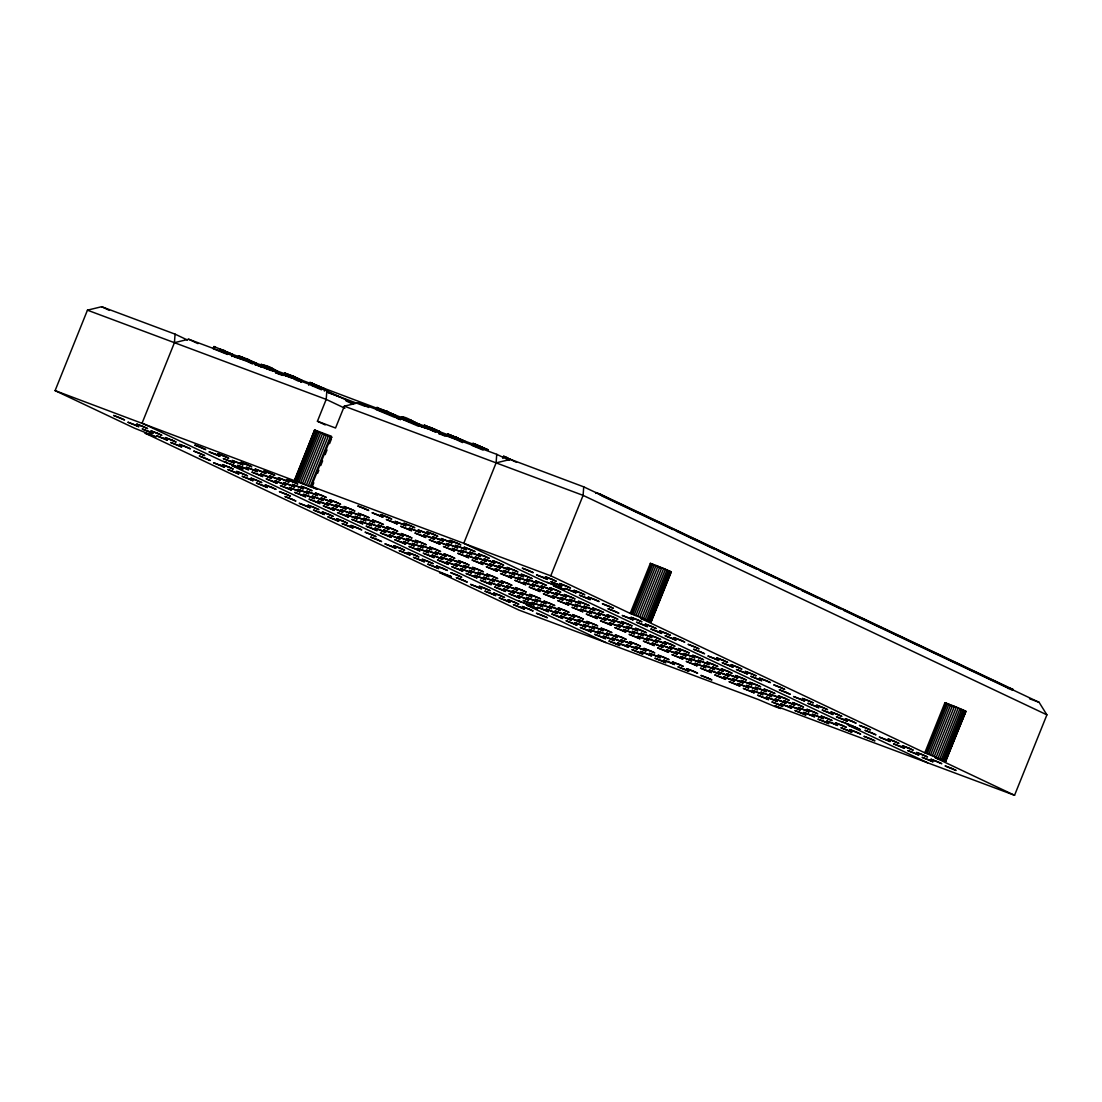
<?xml version="1.0" encoding="UTF-8"?>
<svg xmlns="http://www.w3.org/2000/svg" width="1102" height="1102" viewBox="0 0 1102 1102"><rect width="100%" height="100%" fill="white"/><g stroke="black" fill="none" stroke-linecap="round" stroke-linejoin="round"><path stroke-width="1.5" d="M236.902 466.669L221.474 460.691L142.089 423.127L174.433 342.681L175.066 334.14L101.659 306.714L87.444 310.172L55.1 390.618L134.485 428.182L154.211 436.075L155.919 437.012L144.941 433.127L429.064 567.571L451.228 576.635L449.768 575.933M174.433 342.681L188.649 339.223L326.839 390.852L326.206 399.392L317.431 421.24L325.214 424.917M556.758 586.099L543.217 580.919L463.777 543.314L496.107 462.881L496.74 454.341L358.549 402.712L344.334 406.17L335.545 428.003L317.431 421.24M583.729 486.85L583.096 495.377L550.766 575.823L630.206 613.415L649.505 621.142L651.186 622.051L640.524 618.305L924.798 752.804L944.083 760.532L945.764 761.441L935.116 757.68L1014.556 795.286L1046.9 714.84L1039.103 702.318L583.729 486.85L509.262 458.9M231.751 356.469L232.605 354.348L213.981 346.538L213.127 348.673L227.535 354.472M223.32 352.488L224.174 350.353M237.674 357.971L238.542 355.85L247.757 359.169L246.903 361.291L252.523 363.949M237.825 358.095L238.542 355.85M238.955 355.932L238.101 358.054L245.539 360.781M238.872 358.315L239.726 356.18M240.098 358.756L240.966 356.621M255.333 365.285L256.187 363.15L247.137 359.032M260.265 366.415C260.334 361.8 279.164 369.955 276.106 372.917M261.546 364.363L260.692 366.498L271.464 370.671L272.318 368.536L266.105 366.016L265.238 368.151M260.885 366.732L261.133 364.28M261.463 366.746L262.317 364.624M262.689 367.2L263.557 365.065M266.836 368.757L267.69 366.635M268.337 369.349L269.191 367.228M270.183 370.12L271.037 367.985M272.649 371.195L273.503 369.074L272.318 368.536M275.955 372.793L276.809 370.658L274.536 370.01M284.743 373.055L283.751 375.203L284.743 373.055L293.366 376.209L301.796 380.19L300.942 382.325M283.999 375.355L284.605 373.068M285.335 373.22L284.481 375.355L292.512 378.33L293.366 376.209M285.707 375.796L286.575 373.661M321.495 389.819L311.411 385.397L312.279 383.276L310.006 382.422L308.698 385.218M324.387 391.086L325.242 388.951L311.866 383.193L320.255 386.871M294.51 480.073L314.635 430L331.482 436.296L311.356 486.368L317.197 489.233L55.1 390.618M294.757 480.265L314.635 430M295.336 480.582L314.883 430.179M296.245 481.023L316.37 430.937L315.461 430.496M297.43 481.574L317.569 431.488L316.37 430.937M298.89 482.208L319.015 432.136L317.569 431.488M300.543 482.924L320.682 432.852L319.015 432.136M302.375 483.695L322.5 433.623L320.682 432.852M304.304 484.494L324.443 434.408L322.5 433.623M306.287 485.293L326.412 435.221L332.06 437.398M308.257 486.065L328.382 435.993M310.158 486.808L330.283 436.736M311.921 487.483L313.808 482.786M317.583 473.392L318.85 470.265M320.737 465.567L322.624 460.87M325.131 454.616L327.019 449.919M329.539 443.665L331.426 438.968M376.994 407.451L376.14 409.586L394.764 417.382L395.618 415.247L376.994 407.451L378.069 407.96M386.334 413.388L387.188 411.266M400.481 419.091L394.792 416.404L401.459 419.325C400.577 412.41 415.606 423.678 419.201 424.063L418.347 426.198L403.125 419.669L403.979 417.534M400.852 419.008L401.555 416.749M400.701 418.884L401.968 416.832M402.74 417.093L401.886 419.228L401.114 418.967M409.916 422.204L410.77 420.069M436.475 430.414L437.921 430.896L424.559 425.276L423.292 427.328L428.265 429.064L429.119 426.929L432.204 428.141L439.822 431.571L439.119 433.83M423.705 427.411L424.559 425.276M424.477 427.659L425.331 425.537M425.716 428.113L426.57 425.978M430.717 427.548L429.849 429.67L435.662 432.108L436.516 429.987M431.35 430.262L432.204 428.141M433.196 431.034L434.05 428.898M434.477 431.585L435.331 429.449M439.216 431.254L438.968 433.706L439.822 431.571M447.026 436.268L447.756 433.968L464.81 441.103M448.349 434.133L447.495 436.268L448.734 436.709L449.588 434.574M462.551 442.577L455.525 439.243L456.38 437.122M478.626 446.269L488.255 449.864L473.02 443.335L472.166 445.47L483.075 450.098M474.439 446.31L475.293 444.175M502.787 458.377L503.642 456.242L504.771 456.669L507.705 457.936L506.837 460.071M595.659 493.434L596.003 492.594L600.535 494.275L1013.013 689.453L1012.669 690.307L843.65 610.329M600.191 495.129L600.535 494.275M630.206 613.415L650.345 563.342L663.679 568.467L671.311 571.979L651.089 622.107M631.294 613.786L651.42 563.701M632.644 614.255L652.77 564.183M634.201 614.833L654.34 564.761M635.95 615.495L656.076 565.422M637.81 616.211L657.935 566.139M639.725 616.982L659.864 566.91M641.667 617.767L661.792 567.682M643.54 618.539L663.679 568.467M645.317 619.283L665.456 569.211M646.943 619.985L667.068 569.899M648.348 620.605L668.473 570.533M649.505 621.142L669.63 571.07M650.387 621.569L670.512 571.497M650.648 622.01L670.154 573.508M650.951 621.872L671.077 571.8M924.798 752.804L944.924 702.732L958.258 707.842L965.889 711.369L945.668 761.496M925.873 753.162L946.012 703.09M927.223 753.644L947.362 703.572M928.793 754.223L948.918 704.15M930.529 754.884L950.654 704.812M932.388 755.6L952.514 705.528M934.317 756.371L954.442 706.286M936.245 757.143L956.371 707.071M938.133 757.928L958.258 707.842M939.91 758.672L960.035 708.6M941.521 759.374L961.647 709.289M942.926 759.994L963.065 709.922M944.083 760.532L964.222 710.446M944.965 760.959L965.09 710.873M945.24 761.399L965.889 711.369M945.53 761.262L965.655 711.189M1008.137 688.612L1008.482 687.758L1013.013 689.453M671.311 571.979L667.674 570.905M450.498 576.401L439.519 572.517L518.904 610.081L758.41 699.563L775.505 706.823L780.795 708.517L775.05 705.79L1014.556 795.286M496.107 462.881L510.336 459.424M439.973 431.695L437.549 430.923L453.294 436.805M462.041 439.96L453.087 436.406L453.886 436.805M965.366 711.327L963.575 710.762M284.867 373.22L295.253 377.27L292.746 376.085M447.88 434.133L458.267 438.183L455.76 436.984M561.868 588.95L564.196 589.556L562.516 588.633M534.773 608.139L537.087 608.745L536.288 608.249M287.36 374.074L286.479 373.798L289.344 375.341M450.374 434.973L449.506 434.711L451.462 435.827M527.996 604.612L531.743 606.004L516.053 600.067L231.93 465.636L242.908 469.507L241.71 468.873M242.041 357.131L240.994 356.924M264.632 365.575L261.739 364.597M273.461 369.501L274.494 369.707M405.054 418.044L404.021 417.837M427.645 426.488L424.146 425.193M237.55 467.813L242.275 469.177M605.893 642.576L526.508 605.012L537.487 608.896L535.42 607.822M960.724 709.729L962.266 710.294M851.35 725.488L837.809 720.295L553.535 585.796L564.582 589.708L556.551 586.03M927.567 762.777L848.127 725.185L859.174 729.097L854.532 726.865M532.142 607.202L533.726 607.781M220.001 349.127L224.409 350.78M219.601 349.086L229.836 353.191M294.992 377.27L287.966 374.584M430.579 428.099L428.885 427.466L430.069 428.003M222.411 350.532L270.403 368.467L268.902 367.848M271.987 369.06L312.403 384.157M380.672 409.668L314.593 384.763M401.734 417.534L384.35 410.936L385.425 411.445M404.778 418.677L433.417 429.381L431.915 428.761M458.005 438.458L476.932 445.635L473.02 443.335M450.084 437.218L455.525 439.243M365.299 406.376L327.487 392.243L339.747 396.968M400.481 419.518L396.197 417.92L400.467 419.587M87.444 310.172L326.206 399.392L344.885 408.236M344.334 406.17L583.096 495.377L1046.9 714.84M1029.53 698.737L1039.103 702.318M311.356 486.368L550.766 575.823M150.547 434.436L151.566 434.877M559.21 587.146L561.689 588.22M559.017 587.917L560.822 588.592M853.609 727.306L858.775 728.945L857.094 728.023M859.078 729.028L859.904 729.331L858.43 728.642M223.926 461.531L227.274 462.799L225.524 462.124M518.519 600.921L521.88 602.174M547.212 582.338L548.961 582.986M841.804 721.714L843.54 722.375M410.812 420.909L412.41 421.529M293.407 377.036L295.005 377.655M249.396 360.616L246.311 359.404M433.926 429.463L431.405 428.458M411.335 421.019L408.814 420.014M269.591 368.04L270.913 368.55M455.622 437.549L456.655 437.949M292.609 376.636L293.642 377.036M277.676 373.537L282.374 375.383M550.876 583.729L554.829 585.314M229.202 463.529L235.084 465.912M845.468 723.119L849.422 724.689M523.781 602.918L529.663 605.287M450.98 435.497L453.294 436.447M149.913 434.174L151.36 434.739M439.932 434.023L444.643 435.924M245.801 359.114L247 359.596M275.335 372.476L280.06 374.377M324.443 434.408L326.412 435.221M290.17 375.713L291.741 376.361M851.143 725.419L853.168 726.259M529.456 605.218L531.481 606.059M407.478 419.559L405.013 418.471M243.17 358.095L244.451 358.646M558.328 586.774L560.243 587.586M852.92 726.163L856.268 727.609M236.655 466.587L240.002 468.033M531.233 605.976L534.594 607.409M858.926 728.918L859.904 729.331M450.263 576.208L451.228 576.635M446.393 436.02L441.034 433.678L445.304 435.703M283.379 375.107L278.021 372.765L283.71 375.465M482.263 447.343L474.879 444.092L486.561 449.23M452.357 436.254L453.184 436.612M291.686 376.25L290.322 375.644M268.392 367.545L265.871 366.553L267.042 367.09M237.109 357.833L231.778 355.491L236.048 357.516M244.699 358.646L238.693 355.974M238.266 467.276L241.2 468.57M532.845 606.665L535.779 607.96M260.664 366.732L254.865 364.115L259.135 366.139M596.003 492.594L797.586 587.972M800.699 589.432L839.462 607.781M842.562 609.254L881.324 627.589M884.424 629.063L1006.925 687.028M601.747 495.872L673.074 529.621M676.173 531.081L714.95 549.43M718.049 550.89L756.812 569.238M759.912 570.712L775.422 578.04M778.522 579.514L798.674 589.047M801.774 590.52L817.285 597.849M820.384 599.323L840.551 608.855M506.741 457.482L507.705 457.936M503.642 456.242L516.549 462.358M496.74 454.341L509.179 460.223M410.151 419.945L415.178 422.328M406.707 419.104L401.707 416.887M386.568 411.142L388.896 412.244L381.54 409.489L392.849 414.104M358.549 402.712L368.619 407.464M326.839 390.852L353.714 403.58M346 400.866L353.026 404.186M296.328 377.779L299.028 379.047M297.251 379.956L301.521 381.981M293.917 379.005L298.132 380.989M213.981 346.538L215.055 347.047M188.649 339.223L197.974 343.631M175.066 334.14L187.492 340.036M650.345 563.342L660.663 568.219M944.924 702.732L953.767 706.919M101.659 306.714L109.429 310.392M240.828 468.433L242.096 469.011M310.006 382.422L312.61 383.951M201.528 447.591L194.737 445.056L205.743 449.588L201.528 447.591M224.546 456.2L217.755 453.652L228.761 458.198L224.546 456.2M247.564 464.796L240.759 462.261L251.779 466.793L247.564 464.796M270.582 473.392L263.777 470.857L274.797 475.389L270.582 473.392M293.6 482.001L286.795 479.453L297.815 483.985L293.6 482.001M364.542 508.504L357.751 505.97L368.757 510.502L364.542 508.504M387.56 517.113L380.769 514.565L391.775 519.097L387.56 517.113M410.578 525.709L403.787 523.174L414.793 527.706L410.578 525.709M433.596 534.305L426.791 531.77L437.811 536.302L433.596 534.305M456.614 542.9L449.809 540.366L460.829 544.898L456.614 542.9M120.366 417.975L113.575 415.44L124.581 419.972L120.366 417.975M143.384 426.584L136.579 424.036L147.599 428.568L143.384 426.584M529.043 570.684L522.238 568.136L533.258 572.682L529.043 570.684M552.047 579.28L545.256 576.745L556.276 581.277L552.047 579.28M215.813 454.355L209.008 451.82L220.028 456.352L215.813 454.355M238.831 462.95L232.026 460.416L243.046 464.948L238.831 462.95M261.835 471.546L255.044 469.011L266.064 473.543L261.835 471.546M284.853 480.155L278.062 477.607L289.068 482.153L284.853 480.155M307.871 488.751L301.08 486.216L312.086 490.748L307.871 488.751M378.826 515.268L372.021 512.719L383.041 517.265L378.826 515.268M401.844 523.863L395.039 521.329L406.059 525.861L401.844 523.863M424.862 532.459L418.057 529.924L429.077 534.456L424.862 532.459M447.867 541.068L441.075 538.52L452.095 543.052L447.867 541.068M470.885 549.664L464.094 547.129L475.1 551.661L470.885 549.664M134.651 424.738L127.846 422.19L138.866 426.736L134.651 424.738M157.655 433.334L150.864 430.799L161.884 435.331L157.655 433.334M543.314 577.434L536.522 574.9L547.529 579.432L543.314 577.434M566.332 586.044L559.54 583.495L570.547 588.027L566.332 586.044M230.084 461.104L223.293 458.57L234.299 463.102L230.084 461.104M253.102 469.714L246.311 467.165L257.317 471.711L253.102 469.714M276.12 478.309L269.329 475.775L280.335 480.307L276.12 478.309M299.138 486.905L292.347 484.37L303.353 488.902L299.138 486.905M322.156 495.514L315.351 492.966L326.371 497.498L322.156 495.514M393.097 522.017L386.306 519.483L397.326 524.015L393.097 522.017M416.115 530.627L409.324 528.078L420.33 532.61L416.115 530.627M439.133 539.222L432.342 536.674L443.348 541.22L439.133 539.222M462.151 547.818L455.36 545.283L466.366 549.815L462.151 547.818M485.169 556.414L478.378 553.879L489.384 558.411L485.169 556.414M148.922 431.488L142.13 428.953L153.137 433.485L148.922 431.488M171.94 440.097L165.148 437.549L176.155 442.081L171.94 440.097M557.598 584.198L550.793 581.649L561.813 586.195L557.598 584.198M580.616 592.793L573.811 590.259L584.831 594.791L580.616 592.793M244.369 467.868L237.577 465.32L248.584 469.865L244.369 467.868M267.387 476.463L260.582 473.929L271.602 478.461L267.387 476.463M290.405 485.059L283.6 482.524L294.62 487.056L290.405 485.059M313.423 493.668L306.618 491.12L317.638 495.666L313.423 493.668M336.427 502.264L329.636 499.729L340.642 504.261L336.427 502.264M407.382 528.781L400.591 526.233L411.597 530.778L407.382 528.781M430.4 537.377L423.609 534.842L434.615 539.374L430.4 537.377M453.418 545.972L446.613 543.438L457.633 547.97L453.418 545.972M476.436 554.582L469.631 552.033L480.651 556.565L476.436 554.582M499.454 563.177L492.649 560.642L503.669 565.174L499.454 563.177M163.206 438.252L156.401 435.703L167.421 440.249L163.206 438.252M186.224 446.847L179.419 444.313L190.439 448.845L186.224 446.847M571.869 590.947L565.078 588.413L576.098 592.945L571.869 590.947M594.887 599.543L588.096 597.008L599.102 601.54L594.887 599.543M258.653 474.618L251.848 472.083L262.868 476.615L258.653 474.618M281.657 483.227L274.866 480.679L285.873 485.211L281.657 483.227M304.675 491.823L297.884 489.288L308.891 493.82L304.675 491.823M327.693 500.418L320.902 497.884L331.909 502.416L327.693 500.418M350.712 509.028L343.92 506.479L354.927 511.011L350.712 509.028M421.667 535.531L414.862 532.996L425.882 537.528L421.667 535.531M444.685 544.14L437.88 541.592L448.9 546.124L444.685 544.14M467.689 552.736L460.898 550.187L471.918 554.733L467.689 552.736M490.707 561.331L483.916 558.797L494.922 563.329L490.707 561.331M513.725 569.927L506.934 567.392L517.94 571.924L513.725 569.927M177.477 445.001L170.686 442.467L181.692 446.999L177.477 445.001M200.495 453.611L193.704 451.062L204.71 455.594L200.495 453.611M586.154 597.711L579.363 595.163L590.369 599.695L586.154 597.711M609.172 606.307L602.381 603.772L613.387 608.304L609.172 606.307M272.924 481.381L266.133 478.833L277.139 483.379L272.924 481.381M295.942 489.977L289.151 487.442L300.157 491.974L295.942 489.977M318.96 498.572L312.169 496.038L323.175 500.57L318.96 498.572M341.978 507.182L335.173 504.633L346.193 509.179L341.978 507.182M364.996 515.777L358.191 513.243L369.211 517.775L364.996 515.777M435.937 542.294L429.146 539.746L440.153 544.292L435.937 542.294M458.955 550.89L452.164 548.355L463.171 552.887L458.955 550.89M481.973 559.485L475.182 556.951L486.189 561.483L481.973 559.485M504.992 568.095L498.2 565.546L509.207 570.078L504.992 568.095M528.01 576.69L521.205 574.156L532.225 578.688L528.01 576.69M287.209 488.131L280.404 485.596L291.424 490.128L287.209 488.131M310.227 496.74L303.422 494.192L314.442 498.724L310.227 496.74M333.245 505.336L326.44 502.801L337.46 507.333L333.245 505.336M356.249 513.931L349.458 511.397L360.464 515.929L356.249 513.931M379.267 522.541L372.476 519.992L383.482 524.524L379.267 522.541M450.222 549.044L443.431 546.509L454.437 551.041L450.222 549.044M473.24 557.64L466.435 555.105L477.455 559.637L473.24 557.64M496.258 566.249L489.453 563.701L500.473 568.246L496.258 566.249M519.276 574.845L512.471 572.31L523.491 576.842L519.276 574.845M542.28 583.44L535.489 580.906L546.496 585.438L542.28 583.44M206.046 458.515L199.242 455.98L210.262 460.512L206.046 458.515M229.064 467.124L222.26 464.576L233.28 469.108L229.064 467.124M614.709 611.224L607.918 608.676L618.925 613.208L614.709 611.224M637.727 619.82L630.936 617.285L641.943 621.817L637.727 619.82M301.48 494.894L294.689 492.346L305.695 496.892L301.48 494.894M324.498 503.49L317.707 500.955L328.713 505.487L324.498 503.49M347.516 512.086L340.725 509.551L351.731 514.083L347.516 512.086M370.534 520.695L363.743 518.147L374.749 522.692L370.534 520.695M393.552 529.291L386.747 526.756L397.767 531.288L393.552 529.291M464.507 555.807L457.702 553.259L468.722 557.805L464.507 555.807M487.511 564.403L480.72 561.868L491.74 566.4L487.511 564.403M510.529 572.999L503.738 570.464L514.744 574.996L510.529 572.999M533.547 581.608L526.756 579.06L537.762 583.592L533.547 581.608M556.565 590.204L549.774 587.669L560.78 592.201L556.565 590.204M220.317 465.278L213.526 462.73L224.532 467.276L220.317 465.278M243.335 473.874L236.544 471.339L247.551 475.871L243.335 473.874M628.994 617.974L622.203 615.439L633.209 619.971L628.994 617.974M652.012 626.57L645.207 624.035L656.227 628.567L652.012 626.57M315.764 501.644L308.973 499.11L319.979 503.642L315.764 501.644M338.782 510.254L331.991 507.705L342.998 512.237L338.782 510.254M361.8 518.849L354.996 516.315L366.016 520.847L361.8 518.849M384.818 527.445L378.014 524.91L389.034 529.442L384.818 527.445M407.823 536.054L401.032 533.506L412.052 538.038L407.823 536.054M478.778 562.557L471.987 560.023L482.993 564.555L478.778 562.557M501.796 571.153L495.005 568.618L506.011 573.15L501.796 571.153M524.814 579.762L518.023 577.214L529.029 581.76L524.814 579.762M547.832 588.358L541.027 585.823L552.047 590.355L547.832 588.358M570.85 596.953L564.045 594.419L575.065 598.951L570.85 596.953M234.602 472.028L227.811 469.493L238.817 474.025L234.602 472.028M257.62 480.637L250.815 478.089L261.835 482.621L257.62 480.637M643.279 624.738L636.474 622.189L647.494 626.721L643.279 624.738M666.283 633.333L659.492 630.799L670.498 635.331L666.283 633.333M330.049 508.408L323.244 505.859L334.264 510.405L330.049 508.408M353.067 517.003L346.262 514.469L357.282 519.001L353.067 517.003M376.071 525.599L369.28 523.064L380.286 527.596L376.071 525.599M399.089 534.208L392.298 531.66L403.304 536.206L399.089 534.208M422.107 542.804L415.316 540.269L426.322 544.801L422.107 542.804M493.062 569.321L486.257 566.772L497.277 571.304L493.062 569.321M516.08 577.916L509.276 575.382L520.296 579.914L516.08 577.916M539.098 586.512L532.294 583.977L543.314 588.509L539.098 586.512M562.103 595.121L555.312 592.573L566.318 597.105L562.103 595.121M585.121 603.717L578.33 601.182L589.336 605.714L585.121 603.717M248.887 478.791L242.082 476.243L253.102 480.789L248.887 478.791M271.891 487.387L265.1 484.852L276.106 489.384L271.891 487.387M657.55 631.487L650.759 628.953L661.765 633.485L657.55 631.487M680.568 640.083L673.777 637.548L684.783 642.08L680.568 640.083M344.32 515.157L337.529 512.623L348.535 517.155L344.32 515.157M367.338 523.767L360.547 521.218L371.553 525.75L367.338 523.767M390.356 532.362L383.565 529.828L394.571 534.36L390.356 532.362M413.374 540.958L406.569 538.423L417.589 542.955L413.374 540.958M436.392 549.567L429.587 547.019L440.607 551.551L436.392 549.567M507.333 576.07L500.542 573.536L511.562 578.068L507.333 576.07M530.351 584.666L523.56 582.131L534.566 586.663L530.351 584.666M553.369 593.275L546.578 590.727L557.584 595.273L553.369 593.275M576.387 601.871L569.596 599.336L580.602 603.868L576.387 601.871M599.405 610.467L592.614 607.932L603.62 612.464L599.405 610.467M263.158 485.541L256.367 483.007L267.373 487.539L263.158 485.541M286.176 494.151L279.385 491.602L290.391 496.134L286.176 494.151M671.834 638.251L665.029 635.702L676.049 640.234L671.834 638.251M694.852 646.846L688.047 644.312L699.067 648.844L694.852 646.846M358.605 521.921L351.813 519.373L362.82 523.918L358.605 521.921M381.623 530.517L374.818 527.982L385.838 532.514L381.623 530.517M404.641 539.112L397.836 536.578L408.856 541.11L404.641 539.112M427.645 547.722L420.854 545.173L431.874 549.719L427.645 547.722M450.663 556.317L443.872 553.783L454.878 558.315L450.663 556.317M521.618 582.834L514.827 580.286L525.833 584.818L521.618 582.834M544.636 591.43L537.845 588.895L548.851 593.427L544.636 591.43M567.654 600.025L560.849 597.491L571.869 602.023L567.654 600.025M590.672 608.635L583.867 606.086L594.887 610.618L590.672 608.635M613.69 617.23L606.885 614.696L617.905 619.228L613.69 617.23M372.889 528.671L366.084 526.136L377.104 530.668L372.889 528.671M395.893 537.28L389.102 534.732L400.109 539.264L395.893 537.28M418.912 545.876L412.12 543.341L423.127 547.873L418.912 545.876M441.93 554.471L435.138 551.937L446.145 556.469L441.93 554.471M464.948 563.081L458.156 560.532L469.163 565.064L464.948 563.081M535.903 589.584L529.098 587.049L540.118 591.581L535.903 589.584M558.921 598.179L552.116 595.645L563.136 600.177L558.921 598.179M581.925 606.789L575.134 604.24L586.14 608.786L581.925 606.789M604.943 615.384L598.152 612.85L609.158 617.382L604.943 615.384M627.961 623.98L621.17 621.445L632.176 625.977L627.961 623.98M291.713 499.054L284.922 496.52L295.928 501.052L291.713 499.054M314.731 507.664L307.94 505.115L318.946 509.647L314.731 507.664M700.39 651.764L693.599 649.216L704.605 653.748L700.39 651.764M723.408 660.36L716.617 657.825L727.623 662.357L723.408 660.36M387.16 535.434L380.369 532.886L391.375 537.432L387.16 535.434M410.178 544.03L403.387 541.495L414.393 546.027L410.178 544.03M433.196 552.625L426.391 550.091L437.411 554.623L433.196 552.625M456.214 561.235L449.409 558.686L460.429 563.232L456.214 561.235M479.232 569.83L472.427 567.296L483.447 571.828L479.232 569.83M550.173 596.347L543.382 593.799L554.389 598.331L550.173 596.347M573.192 604.943L566.4 602.408L577.407 606.94L573.192 604.943M596.21 613.538L589.418 611.004L600.425 615.536L596.21 613.538M619.228 622.148L612.437 619.6L623.443 624.131L619.228 622.148M642.246 630.743L635.441 628.209L646.461 632.741L642.246 630.743M305.998 505.818L299.207 503.27L310.213 507.815L305.998 505.818M329.016 514.414L322.211 511.879L333.231 516.411L329.016 514.414M714.675 658.514L707.87 655.979L718.89 660.511L714.675 658.514M737.679 667.109L730.888 664.575L741.908 669.107L737.679 667.109M401.445 542.184L394.64 539.649L405.66 544.181L401.445 542.184M424.463 550.793L417.658 548.245L428.678 552.777L424.463 550.793M447.467 559.389L440.676 556.854L451.696 561.386L447.467 559.389M470.485 567.985L463.694 565.45L474.7 569.982L470.485 567.985M493.503 576.594L486.712 574.046L497.718 578.578L493.503 576.594M564.458 603.097L557.667 600.562L568.673 605.094L564.458 603.097M587.476 611.693L580.671 609.158L591.691 613.69L587.476 611.693M610.494 620.302L603.689 617.754L614.709 622.299L610.494 620.302M633.498 628.898L626.707 626.363L637.727 630.895L633.498 628.898M656.516 637.493L649.725 634.959L660.732 639.491L656.516 637.493M320.283 512.568L313.478 510.033L324.498 514.565L320.283 512.568M343.287 521.177L336.496 518.629L347.516 523.161L343.287 521.177M728.945 665.277L722.154 662.729L733.161 667.261L728.945 665.277M751.963 673.873L745.172 671.338L756.179 675.87L751.963 673.873M415.716 548.948L408.925 546.399L419.931 550.945L415.716 548.948M438.734 557.543L431.943 555.009L442.949 559.54L438.734 557.543M461.752 566.139L454.961 563.604L465.967 568.136L461.752 566.139M484.77 574.748L477.979 572.2L488.985 576.745L484.77 574.748M507.788 583.344L500.983 580.809L512.003 585.341L507.788 583.344M578.743 609.861L571.938 607.312L582.958 611.844L578.743 609.861M601.747 618.456L594.956 615.922L605.962 620.454L601.747 618.456M624.765 627.052L617.974 624.517L628.98 629.049L624.765 627.052M647.783 635.661L640.992 633.113L651.998 637.645L647.783 635.661M670.801 644.257L664.01 641.722L675.016 646.254L670.801 644.257M334.553 519.331L327.762 516.783L338.769 521.329L334.553 519.331M357.571 527.927L350.78 525.392L361.787 529.924L357.571 527.927M743.23 672.027L736.439 669.493L747.445 674.025L743.23 672.027M766.248 680.623L759.443 678.088L770.463 682.62L766.248 680.623M430 555.697L423.209 553.163L434.216 557.695L430 555.697M453.018 564.307L446.214 561.758L457.234 566.29L453.018 564.307M476.036 572.902L469.232 570.368L480.252 574.9L476.036 572.902M499.054 581.498L492.25 578.963L503.27 583.495L499.054 581.498M522.059 590.107L515.268 587.559L526.288 592.091L522.059 590.107M593.014 616.61L586.223 614.076L597.229 618.608L593.014 616.61M616.032 625.206L609.241 622.671L620.247 627.203L616.032 625.206M639.05 633.815L632.259 631.267L643.265 635.813L639.05 633.815M662.068 642.411L655.263 639.876L666.283 644.408L662.068 642.411M685.086 651.006L678.281 648.472L689.301 653.004L685.086 651.006M348.838 526.081L342.033 523.546L353.053 528.078L348.838 526.081M371.856 534.69L365.051 532.142L376.071 536.674L371.856 534.69M757.501 678.791L750.71 676.242L761.73 680.774L757.501 678.791M780.519 687.386L773.728 684.852L784.734 689.384L780.519 687.386M444.285 562.461L437.48 559.912L448.5 564.458L444.285 562.461M467.289 571.056L460.498 568.522L471.518 573.054L467.289 571.056M490.307 579.652L483.516 577.117L494.522 581.649L490.307 579.652M513.325 588.261L506.534 585.713L517.541 590.259L513.325 588.261M536.343 596.857L529.552 594.322L540.559 598.854L536.343 596.857M607.298 623.374L600.494 620.825L611.514 625.357L607.298 623.374M630.316 631.969L623.512 629.435L634.532 633.967L630.316 631.969M653.321 640.565L646.53 638.03L657.55 642.562L653.321 640.565M676.339 649.174L669.548 646.626L680.554 651.158L676.339 649.174M699.357 657.77L692.566 655.235L703.572 659.767L699.357 657.77M458.556 569.211L451.765 566.676L462.771 571.208L458.556 569.211M481.574 577.82L474.783 575.272L485.789 579.804L481.574 577.82M504.592 586.416L497.801 583.881L508.807 588.413L504.592 586.416M527.61 595.011L520.805 592.477L531.825 597.008L527.61 595.011M550.628 603.62L543.823 601.072L554.843 605.604L550.628 603.62M621.569 630.124L614.778 627.589L625.784 632.121L621.569 630.124M644.587 638.719L637.796 636.185L648.803 640.717L644.587 638.719M667.605 647.329L660.814 644.78L671.821 649.326L667.605 647.329M690.623 655.924L683.832 653.39L694.839 657.922L690.623 655.924M713.641 664.52L706.837 661.985L717.857 666.517L713.641 664.52M377.394 539.594L370.603 537.06L381.609 541.592L377.394 539.594M400.412 548.204L393.621 545.655L404.627 550.187L400.412 548.204M786.07 692.304L779.266 689.756L790.286 694.288L786.07 692.304M809.088 700.9L802.284 698.365L813.304 702.897L809.088 700.9M472.841 575.974L466.036 573.426L477.056 577.971L472.841 575.974M495.859 584.57L489.054 582.035L500.074 586.567L495.859 584.57M518.877 593.165L512.072 590.631L523.092 595.163L518.877 593.165M541.881 601.775L535.09 599.226L546.11 603.772L541.881 601.775M564.899 610.37L558.108 607.836L569.114 612.368L564.899 610.37M635.854 636.887L629.063 634.339L640.069 638.871L635.854 636.887M658.872 645.483L652.081 642.948L663.087 647.48L658.872 645.483M681.89 654.078L675.085 651.544L686.105 656.076L681.89 654.078M704.908 662.688L698.103 660.139L709.123 664.671L704.908 662.688M727.912 671.283L721.121 668.749L732.141 673.281L727.912 671.283M391.678 546.358L384.873 543.809L395.893 548.355L391.678 546.358M414.696 554.953L407.892 552.419L418.912 556.951L414.696 554.953M800.341 699.054L793.55 696.519L804.556 701.051L800.341 699.054M823.359 707.649L816.568 705.115L827.574 709.647L823.359 707.649M487.112 582.724L480.32 580.189L491.34 584.721L487.112 582.724M510.13 591.333L503.338 588.785L514.345 593.317L510.13 591.333M533.148 599.929L526.357 597.394L537.363 601.926L533.148 599.929M556.166 608.524L549.375 605.99L560.381 610.522L556.166 608.524M579.184 617.134L572.393 614.585L583.399 619.117L579.184 617.134M650.139 643.637L643.334 641.102L654.354 645.634L650.139 643.637M673.143 652.232L666.352 649.698L677.372 654.23L673.143 652.232M696.161 660.842L689.37 658.293L700.376 662.839L696.161 660.842M719.179 669.437L712.388 666.903L723.394 671.435L719.179 669.437M742.197 678.033L735.406 675.498L746.412 680.03L742.197 678.033M405.949 553.108L399.158 550.573L410.164 555.105L405.949 553.108M428.967 561.717L422.176 559.169L433.182 563.701L428.967 561.717M814.626 705.817L807.835 703.269L818.841 707.801L814.626 705.817M837.644 714.413L830.839 711.878L841.859 716.41L837.644 714.413M501.396 589.487L494.605 586.939L505.611 591.485L501.396 589.487M524.414 598.083L517.623 595.548L528.629 600.08L524.414 598.083M547.432 606.679L540.627 604.144L551.647 608.676L547.432 606.679M570.45 615.288L563.645 612.74L574.665 617.285L570.45 615.288M593.468 623.884L586.663 621.349L597.683 625.881L593.468 623.884M664.41 650.4L657.618 647.852L668.625 652.384L664.41 650.4M687.428 658.996L680.637 656.461L691.643 660.993L687.428 658.996M710.446 667.592L703.655 665.057L714.661 669.589L710.446 667.592M733.464 676.201L726.659 673.653L737.679 678.185L733.464 676.201M756.482 684.797L749.677 682.262L760.697 686.794L756.482 684.797M420.234 559.871L413.443 557.323L424.449 561.868L420.234 559.871M443.252 568.467L436.447 565.932L447.467 570.464L443.252 568.467M828.911 712.567L822.106 710.032L833.126 714.564L828.911 712.567M851.915 721.163L845.124 718.628L856.144 723.16L851.915 721.163M515.681 596.237L508.876 593.702L519.896 598.234L515.681 596.237M538.699 604.846L531.894 602.298L542.914 606.83L538.699 604.846M561.703 613.442L554.912 610.907L565.932 615.439L561.703 613.442M584.721 622.038L577.93 619.503L588.936 624.035L584.721 622.038M607.739 630.633L600.948 628.099L611.954 632.631L607.739 630.633M678.694 657.15L671.903 654.616L682.909 659.148L678.694 657.15M701.712 665.746L694.907 663.211L705.927 667.743L701.712 665.746M724.73 674.355L717.925 671.807L728.945 676.352L724.73 674.355M747.735 682.951L740.943 680.416L751.963 684.948L747.735 682.951M770.753 691.546L763.962 689.012L774.968 693.544L770.753 691.546M434.519 566.621L427.714 564.086L438.734 568.618L434.519 566.621M457.523 575.23L450.732 572.682L461.752 577.214L457.523 575.23M843.182 719.331L836.39 716.782L847.397 721.314L843.182 719.331M866.2 727.926L859.408 725.391L870.415 729.923L866.2 727.926M529.952 603.001L523.161 600.452L534.167 604.998L529.952 603.001M552.97 611.596L546.179 609.062L557.185 613.594L552.97 611.596M575.988 620.192L569.197 617.657L580.203 622.189L575.988 620.192M599.006 628.801L592.215 626.253L603.221 630.799L599.006 628.801M622.024 637.397L615.219 634.862L626.239 639.394L622.024 637.397M692.965 663.914L686.174 661.365L697.194 665.897L692.965 663.914M715.983 672.509L709.192 669.975L720.198 674.507L715.983 672.509M739.001 681.105L732.21 678.57L743.216 683.102L739.001 681.105M762.019 689.714L755.228 687.166L766.234 691.698L762.019 689.714M785.037 698.31L778.246 695.761L789.252 700.307L785.037 698.31M544.236 609.75L537.445 607.216L548.452 611.748L544.236 609.75M567.255 618.36L560.45 615.811L571.47 620.343L567.255 618.36M590.273 626.955L583.468 624.407L594.488 628.953L590.273 626.955M613.291 635.551L606.486 633.016L617.506 637.548L613.291 635.551M636.295 644.147L629.504 641.612L640.51 646.144L636.295 644.147M707.25 670.663L700.459 668.129L711.465 672.661L707.25 670.663M730.268 679.259L723.477 676.724L734.483 681.256L730.268 679.259M753.286 687.868L746.481 685.32L757.501 689.866L753.286 687.868M776.304 696.464L769.499 693.929L780.519 698.461L776.304 696.464M799.322 705.06L792.517 702.525L803.537 707.057L799.322 705.06M463.074 580.134L456.269 577.6L467.289 582.131L463.074 580.134M486.092 588.743L479.287 586.195L490.307 590.727L486.092 588.743M871.737 732.844L864.946 730.295L875.966 734.827L871.737 732.844M894.755 741.439L887.964 738.905L898.97 743.437L894.755 741.439M558.521 616.514L551.716 613.966L562.736 618.511L558.521 616.514M581.525 625.11L574.734 622.575L585.754 627.107L581.525 625.11M604.543 633.705L597.752 631.17L608.759 635.702L604.543 633.705M627.561 642.314L620.77 639.766L631.777 644.298L627.561 642.314M650.579 650.91L643.788 648.375L654.795 652.907L650.579 650.91M721.534 677.427L714.73 674.879L725.75 679.411L721.534 677.427M744.553 686.023L737.748 683.488L748.768 688.02L744.553 686.023M767.557 694.618L760.766 692.084L771.786 696.616L767.557 694.618M790.575 703.228L783.784 700.679L794.79 705.211L790.575 703.228M813.593 711.823L806.802 709.275L817.808 713.821L813.593 711.823M477.345 586.898L470.554 584.349L481.574 588.895L477.345 586.898M500.363 595.493L493.572 592.959L504.578 597.491L500.363 595.493M886.022 739.594L879.231 737.059L890.237 741.591L886.022 739.594M909.04 748.189L902.249 745.655L913.255 750.187L909.04 748.189M572.792 623.264L566.001 620.729L577.007 625.261L572.792 623.264M595.81 631.873L589.019 629.325L600.025 633.857L595.81 631.873M618.828 640.469L612.037 637.92L623.043 642.466L618.828 640.469M641.846 649.064L635.041 646.53L646.061 651.062L641.846 649.064M664.864 657.66L658.059 655.125L669.079 659.657L664.864 657.66M735.805 684.177L729.014 681.642L740.021 686.174L735.805 684.177M758.823 692.772L752.032 690.238L763.039 694.77L758.823 692.772M781.841 701.382L775.05 698.833L786.057 703.379L781.841 701.382M804.859 709.977L798.068 707.443L809.075 711.975L804.859 709.977M827.877 718.573L821.073 716.038L832.093 720.57L827.877 718.573M491.63 593.647L484.839 591.113L495.845 595.645L491.63 593.647M514.648 602.243L507.857 599.708L518.863 604.24L514.648 602.243M900.306 746.357L893.502 743.809L904.522 748.341L900.306 746.357M923.324 754.953L916.52 752.404L927.54 756.95L923.324 754.953M587.077 630.027L580.272 627.479L591.292 632.025L587.077 630.027M610.095 638.623L603.29 636.088L614.31 640.62L610.095 638.623M633.113 647.218L626.308 644.684L637.328 649.216L633.113 647.218M656.117 655.828L649.326 653.279L660.332 657.811L656.117 655.828M679.135 664.423L672.344 661.889L683.35 666.421L679.135 664.423M750.09 690.94L743.299 688.392L754.305 692.924L750.09 690.94M773.108 699.536L766.303 697.001L777.323 701.533L773.108 699.536M796.126 708.131L789.321 705.597L800.341 710.129L796.126 708.131M819.144 716.727L812.339 714.192L823.359 718.724L819.144 716.727M842.148 725.336L835.357 722.788L846.377 727.334L842.148 725.336M505.914 600.411L499.11 597.863L510.13 602.395L505.914 600.411M528.932 609.007L522.128 606.472L533.148 611.004L528.932 609.007M914.577 753.107L907.786 750.572L918.793 755.104L914.577 753.107M937.595 761.702L930.804 759.168L941.811 763.7L937.595 761.702M601.348 636.777L594.557 634.242L605.577 638.774L601.348 636.777M624.366 645.386L617.575 642.838L628.581 647.37L624.366 645.386M647.384 653.982L640.593 651.434L651.599 655.979L647.384 653.982M670.402 662.577L663.611 660.043L674.617 664.575L670.402 662.577M693.42 671.173L686.615 668.638L697.635 673.17L693.42 671.173M764.375 697.69L757.57 695.155L768.59 699.687L764.375 697.69M787.379 706.286L780.588 703.751L791.608 708.283L787.379 706.286M810.397 714.895L803.606 712.347L814.612 716.892L810.397 714.895M833.415 723.491L826.624 720.956L837.63 725.488L833.415 723.491M856.433 732.086L849.642 729.552L860.648 734.084L856.433 732.086M520.185 607.161L513.394 604.626L524.4 609.158L520.185 607.161M543.203 615.756L536.412 613.222L547.418 617.754L543.203 615.756M928.862 759.87L922.071 757.322L933.077 761.854L928.862 759.87M951.88 768.466L945.075 765.918L956.095 770.463L951.88 768.466M615.632 643.54L608.841 640.992L619.847 645.538L615.632 643.54M638.65 652.136L631.859 649.601L642.865 654.133L638.65 652.136M661.668 660.732L654.863 658.197L665.883 662.729L661.668 660.732M684.686 669.341L677.882 666.793L688.902 671.325L684.686 669.341M707.691 677.937L700.9 675.402L711.92 679.934L707.691 677.937M778.646 704.453L771.855 701.905L782.861 706.437L778.646 704.453M801.664 713.049L794.873 710.501L805.879 715.046L801.664 713.049M824.682 721.645L817.891 719.11L828.897 723.642L824.682 721.645M847.7 730.24L840.895 727.706L851.915 732.238L847.7 730.24M870.718 738.85L863.913 736.301L874.933 740.847L870.718 738.85M422.231 426.984L417.878 425.028L422.149 427.053"/></g></svg>
